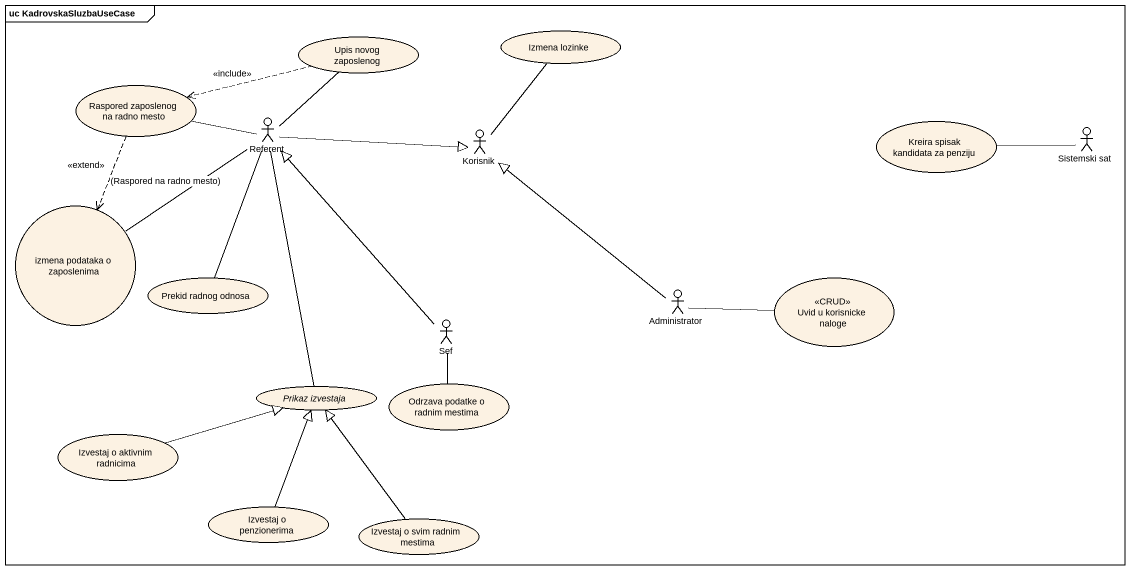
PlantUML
@startuml
mainframe uc KadrovskaSluzbaUseCase
usecase "Upis novog zaposlenog" as Upis_novog_zaposlenog
usecase "Izmena lozinke" as Izmena_lozinke
usecase "Raspored zaposlenog na radno mesto" as Raspored_zaposlenog_na
actor Referent
actor Korisnik
usecase "Kreira spisak kandidata za penziju" as Kreira_spisak_kandidata_za
actor "Sistemski sat" as Sistemski_sat
usecase "izmena podataka o zaposlenima" as izmena_podataka_o
usecase "Prekid radnog odnosa" as Prekid_radnog_odnosa
actor Administrator
usecase "Uvid u korisnicke naloge" as Uvid_u_korisnicke_naloge <<CRUD>>
actor Sef
usecase "Prikaz izvestaja" as Prikaz_izvestaja
usecase "Odrzava podatke o radnim mestima" as Odrzava_podatke_o_radnim
usecase "Izvestaj o aktivnim radnicima" as Izvestaj_o_aktivnim
usecase "Izvestaj o penzionerima" as Izvestaj_o_penzionerima
usecase "Izvestaj o svim radnim mestima" as Izvestaj_o_svim_radnim
Upis_novog_zaposlenog .left.> Raspored_zaposlenog_na : <<include>>
Raspored_zaposlenog_na ..> izmena_podataka_o : <<extend>>\n(Raspored na radno mesto)
Referent -up- Upis_novog_zaposlenog
Referent -left- Raspored_zaposlenog_na
Referent -right-|> Korisnik
Referent -- izmena_podataka_o
Referent -- Prekid_radnog_odnosa
Referent -- Prikaz_izvestaja
Korisnik -up- Izmena_lozinke
Sistemski_sat -left- Kreira_spisak_kandidata_za
Administrator -up-|> Korisnik
Administrator -right- Uvid_u_korisnicke_naloge
Sef -up-|> Referent
Sef -- Odrzava_podatke_o_radnim
Izvestaj_o_aktivnim -right-|> Prikaz_izvestaja
Izvestaj_o_penzionerima -up-|> Prikaz_izvestaja
Izvestaj_o_svim_radnim -up-|> Prikaz_izvestaja
@enduml
